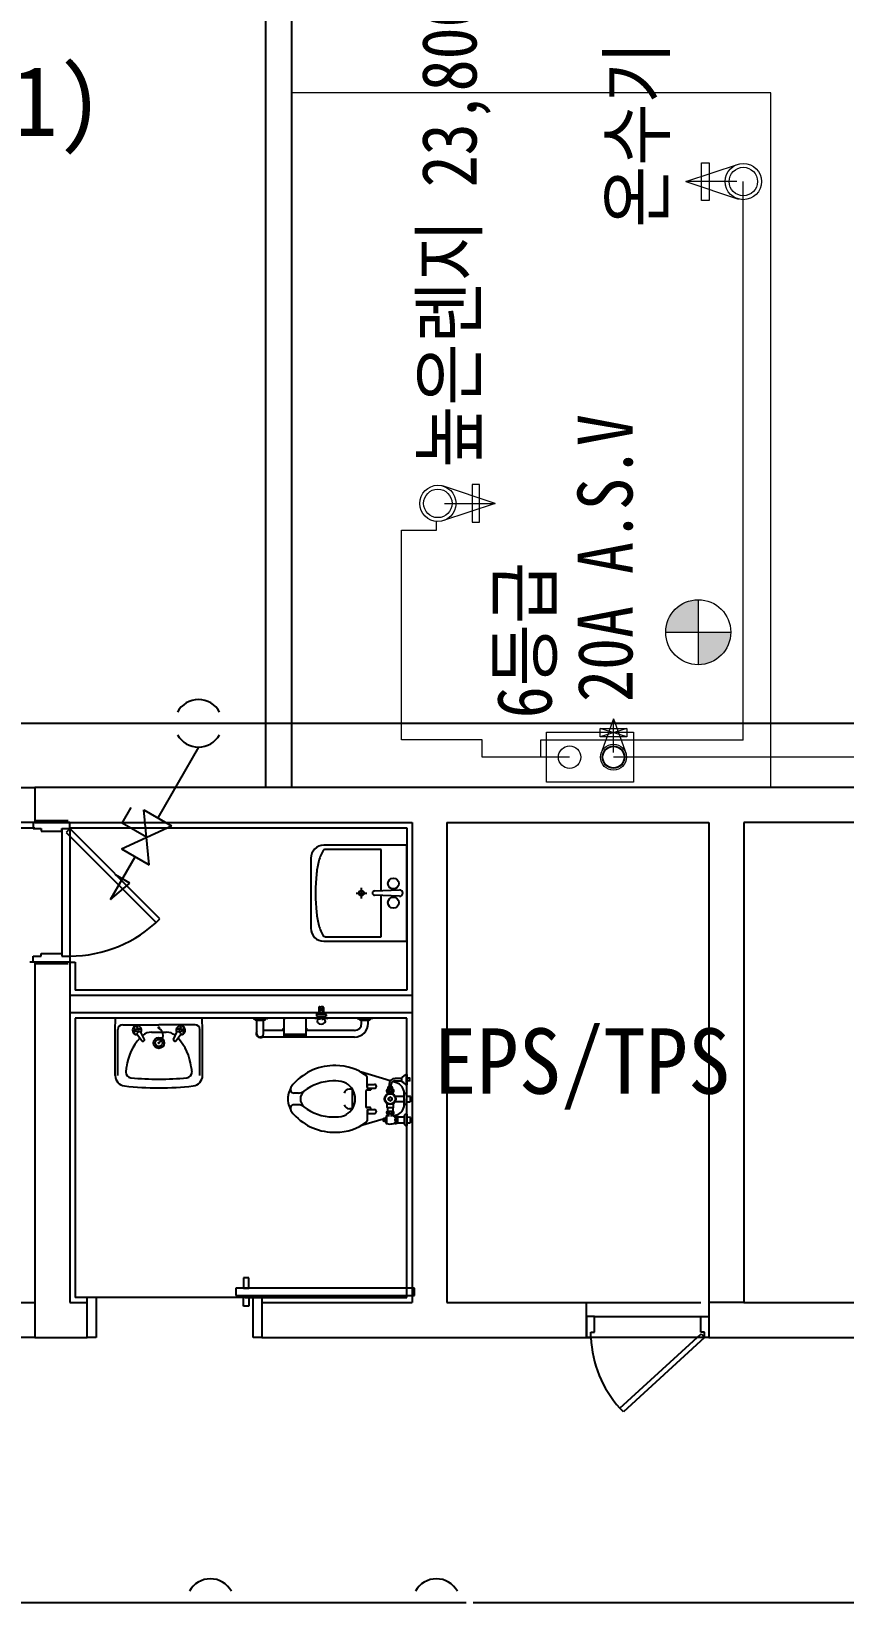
# Model space of a CAD drawing. Header units: millimetres. Extents: x 16332047 to 33387680, y -14835522 to -7015081.
# Drawn here: x 16473341 to 16477993, y -7474285 to -7465285 of the extents above; entities that cross this region are included whole.
import ezdxf
from ezdxf.enums import TextEntityAlignment as Align

# ---------------------------------------------------------------- set-up
doc = ezdxf.new("R2010")
doc.units = ezdxf.units.MM
doc.header["$LTSCALE"] = 300
doc.header["$MEASUREMENT"] = 0
for name, color, linetype in [('2', 2, 'CONTINUOUS'), ('3', 3, 'CONTINUOUS'), ('A-HAT', 5, 'CONTINUOUS'), ('gas', 3, 'CONTINUOUS'), ('S', 1, 'CONTINUOUS'), ('TEXT', 3, 'CONTINUOUS'), ('근린시설 화장실위생도면$0$SI', 2, 'CONTINUOUS')]:
    doc.layers.add(name, color=color, linetype=linetype)
doc.layers.add('arch', color=255, linetype='CONTINUOUS', lineweight=25)
doc.styles.add('돋움체', font='')
doc.styles.get('돋움체').set_extended_font_data('DotumChe')

msp = doc.modelspace()

# ---------------------------------------------------------------- hatches: boundary and pattern name
at = {"layer": 'A-HAT', "lineweight": 18}
h = msp.add_hatch(color=3, dxfattribs=at)
h.dxf.hatch_style = 1
h.paths.add_polyline_path([(16477160.2, -7468540.1, 0.414214), (16476974, -7468726.3), (16477160.2, -7468726.3)])
h.paths.add_polyline_path([(16477346.4, -7468726.3), (16477160.2, -7468726.3), (16477160.2, -7468912.5, 0.414214)])

# ---------------------------------------------------------------- linework, layer by layer
at = {"layer": '2', "color": 0}
for p, q in [((16473861, -7469821.2, 0), (16473912.7, -7469731.6, 0)), ((16474014.5, -7470059, 0), (16473985.2, -7469743.6, 0)), ((16473985.2, -7469743.6, 0), (16474143.7, -7469835.2, 0)), ((16473856, -7469967.5, 0), (16474143.7, -7469835.2, 0)), ((16473999.8, -7469901.3, 0), (16473861, -7469821.2, 0)), ((16473856, -7469967.5, 0), (16474014.5, -7470059, 0))]:
    msp.add_line(p, q, dxfattribs=at)
at = {"layer": '3', "color": 0}
for p, q in [((16474297.9, -7469385.1, 0), (16474064.4, -7469789.4, 0)), ((16473793.9, -7470258, 0), (16473935.2, -7470013.2, 0))]:
    msp.add_line(p, q, dxfattribs=at)
at = {"layer": 'A-HAT', "color": 7, "lineweight": 5}
for p, q in [((16477576.7, -7465635.8), (16474830.9, -7465635.8)), ((16477576.7, -7469616.7), (16477576.7, -7465635.8))]:
    msp.add_line(p, q, dxfattribs=at)
at = {"layer": 'A-HAT', "color": 3, "lineweight": 18}
for p, q in [((16477089.3, -7466144.8, 0), (16477391.2, -7466044.4, 0)), ((16477381.1, -7466144.8, 0), (16477089.3, -7466144.8, 0)), ((16477089.3, -7466144.8, 0), (16477391.2, -7466245.2, 0)), ((16477418.4, -7469344.8, 0), (16477418.4, -7466144.8, 0)), ((16475997.8, -7467988.6, 0), (16475695.9, -7467888.2, 0)), ((16475997.8, -7467988.6, 0), (16475695.9, -7468089.1, 0)), ((16475706.1, -7467988.6, 0), (16475997.8, -7467988.6, 0)), ((16475660.3, -7468142.3, 0), (16475660.3, -7468092.3, 0)), ((16475460.3, -7469342.3, 0), (16475460.3, -7468142.3, 0)), ((16475460.3, -7468142.3, 0), (16475660.3, -7468142.3, 0)), ((16477160.2, -7468540.1), (16477160.2, -7468912.5)), ((16476974, -7468726.3), (16477346.4, -7468726.3)), ((16476751.7, -7469325.2, 0), (16476597.6, -7469277.5, 0)), ((16476751.7, -7469277.5, 0), (16476597.6, -7469325.2, 0)), ((16476674.7, -7469222.4, 0), (16476602.9, -7469422.9, 0)), ((16476674.7, -7469415.7, 0), (16476674.7, -7469222.4, 0)), ((16476674.7, -7469222.4, 0), (16476746.4, -7469422.9, 0)), ((16475923.5, -7469342.3, 0), (16475460.3, -7469342.3, 0)), ((16475923.5, -7469442.3, 0), (16475923.5, -7469342.3, 0)), ((16476256.9, -7469344.8, 0), (16476256.9, -7469442.3, 0)), ((16477418.4, -7469344.8, 0), (16476256.9, -7469344.8, 0)), ((16476423.5, -7469442.3, 0), (16475923.5, -7469442.3, 0)), ((16477474.7, -7469442.3, 0), (16476674.7, -7469442.3, 0)), ((16482474.7, -7469442.3, 0), (16477474.7, -7469442.3, 0))]:
    msp.add_line(p, q, dxfattribs=at)
at = {"layer": 'A-HAT', "color": 3, "lineweight": 18, "elevation": 0}
for points in [[(16477179.4, -7466252.7), (16477179.4, -7466036.9), (16477222.7, -7466036.9), (16477222.7, -7466252.7)], [(16475907.7, -7468096.5), (16475907.7, -7467880.7), (16475864.4, -7467880.7), (16475864.4, -7468096.5)], [(16476290.1, -7469298.3), (16476789, -7469298.3), (16476789, -7469586.3), (16476290.1, -7469586.3)], [(16476597.6, -7469277.5), (16476751.7, -7469277.5), (16476751.7, -7469325.2), (16476597.6, -7469325.2)]]:
    msp.add_lwpolyline(points, close=True, dxfattribs=at)
at = {"layer": 'A-HAT', "color": 3, "lineweight": 18}
for centre, radius in [((16477418.4, -7466144.8, 0), 104), ((16477418.4, -7466144.8, 0), 81.5), ((16475668.7, -7467988.6, 0), 104), ((16475668.7, -7467988.6, 0), 81.5), ((16477160.2, -7468726.3), 186.2), ((16476423.5, -7469442.3, 0), 64.1), ((16476674.7, -7469442.3, 0), 74.3), ((16476674.7, -7469442.3, 0), 64.1), ((16476674.7, -7469442.3, 0), 60.9)]:
    msp.add_circle(centre, radius, dxfattribs=at)
at = {"layer": 'arch'}
for p, q in [((16474680.9, -7463116.7), (16474680.9, -7469616.7)), ((16474680.9, -7463136.7), (16474680.9, -7469616.7)), ((16474830.9, -7463116.7), (16474830.9, -7469616.7)), ((16467530.9, -7469616.7), (16473360.9, -7469616.8)), ((16482880.9, -7469616.7), (16473360.9, -7469616.8)), ((16473360.9, -7469616.8), (16473360.9, -7469816.8)), ((16473360.9, -7469616.8), (16473360.9, -7469816.8)), ((16473360.9, -7469816.8), (16467530.9, -7469816.7)), ((16473560.9, -7469816.8), (16473350.9, -7469816.8)), ((16473350.9, -7469816.8), (16473350.9, -7469851.8)), ((16473550.9, -7469806.8), (16473360.9, -7469806.8)), ((16473360.9, -7469816.8), (16475520.9, -7469816.8)), ((16473560.9, -7469851.8), (16473560.9, -7469816.8)), ((16475520.9, -7469816.8), (16475520.9, -7472566.8)), ((16475720.9, -7469816.8), (16477220.9, -7469816.7)), ((16475720.9, -7469816.8), (16475720.9, -7472566.8)), ((16475720.9, -7469816.8), (16475720.9, -7472566.8)), ((16477220.9, -7469816.7), (16477220.9, -7472766.7)), ((16482680.9, -7469816.7), (16477420.9, -7469816.7)), ((16477420.9, -7469816.7), (16477420.9, -7472566.7)), ((16482680.9, -7469816.7), (16477420.9, -7469816.7)), ((16477420.9, -7469816.7), (16477420.9, -7472566.7)), ((16467560.9, -7469846.7), (16473360.9, -7469846.8)), ((16473350.9, -7469851.8), (16473395.9, -7469851.8)), ((16473395.9, -7469851.8), (16473395.9, -7469866.8)), ((16473395.9, -7469866.8), (16473515.9, -7469866.8)), ((16473515.9, -7469851.8), (16473515.9, -7470581.8)), ((16473515.9, -7469866.8), (16473515.9, -7469851.8)), ((16473515.9, -7469851.8), (16473560.9, -7469851.8)), ((16473560.9, -7469851.8), (16473539.7, -7469873)), ((16473539.7, -7469873), (16474055.9, -7470389.2)), ((16473560.9, -7469846.8), (16475490.9, -7469846.8)), ((16473560.9, -7469851.8), (16473560.9, -7470581.8)), ((16473560.9, -7469851.8), (16473560.9, -7469851.8)), ((16473560.9, -7469851.8), (16473560.9, -7469851.8)), ((16474077.1, -7470367.9), (16473560.9, -7469851.8)), ((16475490.9, -7469846.8), (16475490.9, -7470776.7)), ((16475490.9, -7469946.8), (16475015.9, -7469946.8)), ((16475343.2, -7469971), (16475025.5, -7469971)), ((16475343.2, -7470206.4), (16475343.2, -7469971)), ((16475490.9, -7470496.8), (16475490.9, -7469946.8)), ((16474940.9, -7470021.8), (16474940.9, -7470421.8)), ((16475231.3, -7470252), (16475231.3, -7470190)), ((16475200.2, -7470221.6), (16475262.2, -7470221.6)), ((16475306.7, -7470208.5), (16475448.8, -7470202.9)), ((16475448.8, -7470239.1), (16475306.7, -7470233.5)), ((16475343.2, -7470471), (16475343.2, -7470235.6)), ((16474055.9, -7470389.2), (16474077.1, -7470367.9)), ((16475015.9, -7470496.8), (16475490.9, -7470496.8)), ((16475025.5, -7470471), (16475343.2, -7470471)), ((16473360.9, -7470616.8), (16473330.9, -7470616.8)), ((16473350.9, -7470616.8), (16473350.9, -7470581.8)), ((16473350.9, -7470581.8), (16473395.9, -7470581.8)), ((16473560.9, -7470616.8), (16473350.9, -7470616.8)), ((16473360.9, -7470616.8), (16473360.9, -7472766.8)), ((16473550.9, -7470626.8), (16473360.9, -7470626.8)), ((16473395.9, -7470581.8), (16473395.9, -7470566.8)), ((16473395.9, -7470566.8), (16473515.9, -7470566.8)), ((16473515.9, -7470566.8), (16473515.9, -7470581.8)), ((16473515.9, -7470581.8), (16473560.9, -7470581.8)), ((16473560.9, -7470581.8), (16473560.9, -7470581.8)), ((16473560.9, -7470581.8), (16473560.9, -7470616.8)), ((16473560.9, -7470616.8), (16473560.9, -7472566.6)), ((16473560.9, -7470616.8), (16473590.9, -7470616.8)), ((16473590.9, -7470616.8), (16473590.9, -7470776.7)), ((16475520.9, -7470806.7), (16473560.9, -7470806.7)), ((16475490.9, -7470776.7), (16473590.9, -7470776.7)), ((16475520.9, -7470906.8), (16473560.9, -7470906.8)), ((16474973.4, -7470917.8), (16474973.4, -7470926.8)), ((16474975.9, -7470912.8), (16475025.9, -7470912.8)), ((16474975.9, -7470913.4), (16474975.9, -7470912.8)), ((16475024.9, -7470911.8), (16474976.9, -7470911.8)), ((16474987.9, -7470876.8), (16474987.9, -7470909.8)), ((16474988.2, -7470902.6), (16474988.2, -7470890.9)), ((16474989.5, -7470888.6), (16474999.6, -7470882.8)), ((16474999.6, -7470910.7), (16474989.5, -7470904.9)), ((16474992.9, -7470871.8), (16475000.9, -7470871.8)), ((16475008.9, -7470871.8), (16475000.9, -7470871.8)), ((16475002.3, -7470882.8), (16475012.3, -7470888.6)), ((16475012.3, -7470904.9), (16475002.3, -7470910.7)), ((16475013.7, -7470890.9), (16475013.7, -7470902.6)), ((16475013.9, -7470876.8), (16475013.9, -7470909.8)), ((16475025.9, -7470913.4), (16475025.9, -7470912.8)), ((16475028.4, -7470917.8), (16475028.4, -7470926.8)), ((16475490.9, -7470936.8), (16473590.9, -7470936.8)), ((16473590.9, -7470936.8), (16473590.9, -7472536.8)), ((16473820.9, -7471006.8), (16473822.9, -7470936.8)), ((16473820.9, -7471266), (16473820.9, -7471006.8)), ((16473835.9, -7471266), (16473835.9, -7471002.8)), ((16473863.9, -7470974.8), (16474070.9, -7470974.8)), ((16474277.9, -7470974.8), (16474070.9, -7470974.8)), ((16474305.9, -7471266), (16474305.9, -7471002.8)), ((16474320.9, -7471006.8), (16474318.9, -7470936.8)), ((16474320.9, -7471266), (16474320.9, -7471006.8)), ((16474610.9, -7470940.3), (16474650.9, -7470940.3)), ((16474620.4, -7470942.3), (16474620.4, -7470940.3)), ((16474620.4, -7470942.3), (16474634.9, -7470942.3)), ((16474620.4, -7470946.2), (16474620.4, -7470942.3)), ((16474621.4, -7470946.8), (16474620.4, -7470946.2)), ((16474633.9, -7470946.8), (16474621.4, -7470946.8)), ((16474627.6, -7470946.2), (16474627.6, -7470942.3)), ((16474628.4, -7470949.8), (16474628.4, -7470946.8)), ((16474671.4, -7470951.8), (16474630.4, -7470951.8)), ((16474631.9, -7471026.8), (16474631.9, -7470951.8)), ((16474633.9, -7470946.8), (16474634.8, -7470946.2)), ((16474634.8, -7470946.2), (16474634.8, -7470942.3)), ((16474634.9, -7470942.3), (16474634.9, -7470940.3)), ((16474690.9, -7470940.3), (16474650.9, -7470940.3)), ((16474667, -7470942.3), (16474667, -7470940.3)), ((16474681.5, -7470942.3), (16474667, -7470942.3)), ((16474667.1, -7470946.2), (16474667.1, -7470942.3)), ((16474668, -7470946.8), (16474667.1, -7470946.2)), ((16474668, -7470946.8), (16474680.5, -7470946.8)), ((16474669.9, -7471026.8), (16474669.9, -7470951.8)), ((16474787.9, -7471007.8), (16474669.9, -7471007.8)), ((16474673.4, -7470949.8), (16474673.4, -7470946.8)), ((16474674.3, -7470946.2), (16474674.3, -7470942.3)), ((16474680.5, -7470946.8), (16474681.5, -7470946.2)), ((16474681.5, -7470942.3), (16474681.5, -7470940.3)), ((16474681.5, -7470946.2), (16474681.5, -7470942.3)), ((16474692.9, -7470938.3), (16474692.9, -7470936.8)), ((16474783.4, -7471001.5), (16474783.4, -7470998.1)), ((16474787.9, -7470994), (16474784.7, -7470995.9)), ((16474787.9, -7471005.5), (16474784.7, -7471003.6)), ((16474787.9, -7471039.8), (16474787.9, -7470943.3)), ((16474907.4, -7470936.8), (16474794.4, -7470936.8)), ((16474913.9, -7471039.8), (16474913.9, -7470943.3)), ((16474913.9, -7470994), (16474917.2, -7470995.9)), ((16474913.9, -7471005.5), (16474917.2, -7471003.6)), ((16475190.9, -7471007.8), (16474913.9, -7471007.8)), ((16474918.4, -7471001.5), (16474918.4, -7470998.1)), ((16475035.9, -7470936.8), (16474965.9, -7470936.8)), ((16474965.9, -7470939.3), (16474965.9, -7470936.8)), ((16475034.9, -7470940.3), (16474966.9, -7470940.3)), ((16474973.4, -7470926.8), (16475028.4, -7470926.8)), ((16474990.2, -7470936.8), (16474990.2, -7470926.8)), ((16474991.3, -7470936.8), (16474991.3, -7470940.3)), ((16474997.5, -7470942.5), (16474992.5, -7470942.5)), ((16475004.3, -7470940.3), (16474997.5, -7470940.3)), ((16474997.5, -7470940.3), (16474997.5, -7470942.5)), ((16475004.3, -7470940.3), (16475004.3, -7470942.5)), ((16475004.3, -7470942.5), (16475009.3, -7470942.5)), ((16475011.7, -7470936.8), (16475011.7, -7470926.8)), ((16475015.4, -7470940.3), (16475015.4, -7470936.8)), ((16475035.9, -7470939.3), (16475035.9, -7470936.8)), ((16475292.9, -7470936.8), (16475208.9, -7470936.8)), ((16475208.9, -7470938.3), (16475208.9, -7470936.8)), ((16475210.9, -7470940.3), (16475250.9, -7470940.3)), ((16475220.4, -7470942.3), (16475220.4, -7470940.3)), ((16475220.4, -7470946.2), (16475220.4, -7470942.3)), ((16475220.4, -7470942.3), (16475234.9, -7470942.3)), ((16475221.4, -7470946.8), (16475220.4, -7470946.2)), ((16475233.9, -7470946.8), (16475221.4, -7470946.8)), ((16475227.6, -7470946.2), (16475227.6, -7470942.3)), ((16475228.4, -7470949.8), (16475228.4, -7470946.8)), ((16475271.4, -7470951.8), (16475230.4, -7470951.8)), ((16475231.9, -7470966.8), (16475231.9, -7470951.8)), ((16475233.9, -7470946.8), (16475234.8, -7470946.2)), ((16475234.8, -7470946.2), (16475234.8, -7470942.3)), ((16475234.9, -7470942.3), (16475234.9, -7470940.3)), ((16475290.9, -7470940.3), (16475250.9, -7470940.3)), ((16475267, -7470942.3), (16475267, -7470940.3)), ((16475281.5, -7470942.3), (16475267, -7470942.3)), ((16475267.1, -7470946.2), (16475267.1, -7470942.3)), ((16475268, -7470946.8), (16475267.1, -7470946.2)), ((16475268, -7470946.8), (16475280.5, -7470946.8)), ((16475269.9, -7470966.8), (16475269.9, -7470951.8)), ((16475273.4, -7470949.8), (16475273.4, -7470946.8)), ((16475274.3, -7470946.2), (16475274.3, -7470942.3)), ((16475280.5, -7470946.8), (16475281.5, -7470946.2)), ((16475281.5, -7470942.3), (16475281.5, -7470940.3)), ((16475281.5, -7470946.2), (16475281.5, -7470942.3)), ((16475292.9, -7470938.3), (16475292.9, -7470936.8)), ((16475491, -7472536.8), (16475490.9, -7470936.8)), ((16473974.1, -7471067.5), (16473943, -7471028)), ((16473987.7, -7471059.5), (16473965.9, -7471014.5)), ((16473982, -7471069.1), (16473985.3, -7471067.1)), ((16474028.6, -7471017.2), (16474113.2, -7471017.2)), ((16474154.2, -7471059.5), (16474176, -7471014.5)), ((16474159.9, -7471069.1), (16474156.6, -7471067.1)), ((16474167.8, -7471067.5), (16474198.9, -7471028)), ((16475190.9, -7471045.8), (16474650.9, -7471045.8)), ((16474913.9, -7471030.8), (16474787.9, -7471030.8)), ((16474913.9, -7471039.8), (16474787.9, -7471039.8)), ((16474789.4, -7471039.8), (16474789.4, -7471030.8)), ((16474912.4, -7471039.8), (16474912.4, -7471030.8)), ((16475396.4, -7471297), (16475226.3, -7471245.8)), ((16475263.2, -7471332.2), (16475263.2, -7471275.1)), ((16475464.1, -7471276.9), (16475485.6, -7471260.3)), ((16475487, -7471262.5), (16475487, -7471316)), ((16475488.6, -7471259.3), (16475490.9, -7471259.3)), ((16475490.9, -7471259.3), (16475490.9, -7471319.3)), ((16474870, -7471366.7), (16474845.5, -7471366.7)), ((16475179.3, -7471344.5), (16475161.9, -7471344.5)), ((16475179.3, -7471456), (16475179.3, -7471344.5)), ((16475258.1, -7471446.7), (16475258.1, -7471353.8)), ((16475282.3, -7471350.8), (16475261.2, -7471350.8)), ((16475265.3, -7471338.4), (16475265.3, -7471317.7)), ((16475266.3, -7471316.7), (16475305.5, -7471316.7)), ((16475266.3, -7471339.4), (16475305.5, -7471339.4)), ((16475284.4, -7471339.4), (16475284.4, -7471348.7)), ((16475414.7, -7471346.3), (16475377.2, -7471346.3)), ((16475414.7, -7471360.8), (16475377.2, -7471360.8)), ((16475379.5, -7471361.8), (16475378.4, -7471360.8)), ((16475379.5, -7471361.8), (16475378.4, -7471360.8)), ((16475379.5, -7471360.8), (16475379.5, -7471361.8)), ((16475379.5, -7471361.8), (16475379.5, -7471361.8)), ((16475379.5, -7471361.8), (16475379.5, -7471361.8)), ((16475380, -7471371.9), (16475380, -7471363.2)), ((16475407.3, -7471330), (16475384.5, -7471330)), ((16475407.3, -7471341), (16475384.5, -7471341)), ((16475386.6, -7471343.3), (16475385.2, -7471345.6)), ((16475385.5, -7471341), (16475385.5, -7471344.8)), ((16475385.5, -7471343.3), (16475406.4, -7471343.3)), ((16475386.6, -7471341), (16475386.6, -7471343.3)), ((16475389.6, -7471317.6), (16475389.6, -7471330)), ((16475402.3, -7471330), (16475402.3, -7471317.6)), ((16475405.3, -7471341), (16475405.3, -7471343.3)), ((16475405.3, -7471343.3), (16475406.7, -7471345.6)), ((16475406.4, -7471341), (16475406.4, -7471344.8)), ((16475431.5, -7471307.6), (16475409.8, -7471301.1)), ((16475411.8, -7471363.2), (16475411.8, -7471371.9)), ((16475412.4, -7471361.8), (16475412.4, -7471360.8)), ((16475413.4, -7471360.8), (16475412.4, -7471361.8)), ((16475412.4, -7471361.8), (16475412.4, -7471361.8)), ((16475462.9, -7471282.9), (16475424.3, -7471282.9)), ((16475424.3, -7471295.6), (16475462.9, -7471295.6)), ((16475462.9, -7471299.3), (16475462.9, -7471279.2)), ((16475473.2, -7471308.7), (16475464.1, -7471301.7)), ((16475485.6, -7471318.2), (16475473.2, -7471308.7)), ((16475475.9, -7471400.3), (16475475.9, -7471367.5)), ((16475475.9, -7471433.1), (16475475.9, -7471367.5)), ((16475488, -7471367.8), (16475490.9, -7471367.8)), ((16475490.9, -7471319.3), (16475488.6, -7471319.3)), ((16475490.9, -7471368.2), (16475490.9, -7471367.8)), ((16475490.9, -7471432.4), (16475490.9, -7471368.2)), ((16475493.9, -7471279.8), (16475492.9, -7471279.8)), ((16475493.9, -7471298.8), (16475492.9, -7471298.8)), ((16475493.9, -7471298.8), (16475493.9, -7471279.8)), ((16475507.9, -7471281.8), (16475495.9, -7471281.8)), ((16475507.9, -7471296.8), (16475495.9, -7471296.8)), ((16475508.9, -7471295.8), (16475508.9, -7471282.8)), ((16474870, -7471433.8), (16474845.5, -7471433.8)), ((16475179.3, -7471456), (16475161.9, -7471456)), ((16475282.3, -7471449.8), (16475261.2, -7471449.8)), ((16475284.4, -7471461.1), (16475284.4, -7471451.9)), ((16475377.4, -7471427), (16475377.4, -7471448.8)), ((16475377.9, -7471449.3), (16475413.9, -7471449.3)), ((16475379.9, -7471449.5), (16475379.9, -7471449.3)), ((16475380.1, -7471449.3), (16475379.9, -7471449.5)), ((16475379.9, -7471449.5), (16475379.9, -7471472.8)), ((16475386.4, -7471404.5), (16475386.4, -7471396.1)), ((16475387.5, -7471394.1), (16475394.8, -7471389.9)), ((16475394.8, -7471410.6), (16475387.5, -7471406.4)), ((16475397.1, -7471389.9), (16475404.3, -7471394.1)), ((16475404.3, -7471406.4), (16475397.1, -7471410.6)), ((16475405.5, -7471396.1), (16475405.5, -7471404.5)), ((16475411.8, -7471449.3), (16475411.9, -7471449.5)), ((16475411.9, -7471449.5), (16475411.9, -7471449.3)), ((16475411.9, -7471472.8), (16475411.9, -7471449.5)), ((16475414.4, -7471448.8), (16475414.4, -7471427)), ((16475424.3, -7471384.4), (16475474.9, -7471384.4)), ((16475474.9, -7471416.1), (16475424.3, -7471416.1)), ((16475474.9, -7471419.7), (16475474.9, -7471380.9)), ((16475475.9, -7471400.3), (16475475.9, -7471433.1)), ((16475488, -7471432.8), (16475490.9, -7471432.8)), ((16475490.9, -7471383.4), (16475491.9, -7471383.4)), ((16475490.9, -7471417.2), (16475491.9, -7471417.2)), ((16475490.9, -7471432.8), (16475490.9, -7471432.4)), ((16475491.9, -7471383.4), (16475510.4, -7471384.4)), ((16475491.9, -7471417.2), (16475510.4, -7471416.2)), ((16475511.9, -7471385.9), (16475510.4, -7471384.4)), ((16475511.9, -7471414.7), (16475510.4, -7471416.2)), ((16475511.9, -7471414.7), (16475511.9, -7471385.9)), ((16475355.6, -7471515.8), (16475226.3, -7471554.8)), ((16475263.2, -7471468.4), (16475263.2, -7471525.5)), ((16475265.3, -7471462.2), (16475265.3, -7471482.8)), ((16475266.3, -7471461.1), (16475305.5, -7471461.1)), ((16475266.3, -7471483.8), (16475305.5, -7471483.8)), ((16475355.6, -7471515.5), (16475355.6, -7471519.4)), ((16475355.6, -7471519.4), (16475358.1, -7471519.4)), ((16475355.6, -7471521.2), (16475355.6, -7471525)), ((16475358.1, -7471521.2), (16475355.6, -7471521.2)), ((16475358.9, -7471515), (16475356.1, -7471515)), ((16475356.1, -7471525.5), (16475358.9, -7471525.5)), ((16475358.1, -7471519.4), (16475358.1, -7471520.3)), ((16475358.1, -7471520.3), (16475358.1, -7471521.2)), ((16475358.9, -7471511.8), (16475360.2, -7471510.5)), ((16475358.9, -7471528.7), (16475358.9, -7471511.8)), ((16475358.9, -7471515), (16475358.9, -7471514.8)), ((16475358.9, -7471525.8), (16475358.9, -7471525.5)), ((16475360.2, -7471530), (16475358.9, -7471528.7)), ((16475360.2, -7471510.5), (16475365.4, -7471510.5)), ((16475365.6, -7471515.4), (16475360.2, -7471515.4)), ((16475365.6, -7471525.2), (16475360.2, -7471525.2)), ((16475365.4, -7471530), (16475360.2, -7471530)), ((16475365.4, -7471510.5), (16475366.9, -7471512)), ((16475366.9, -7471528.5), (16475365.4, -7471530)), ((16475366.9, -7471528.5), (16475366.9, -7471512)), ((16475366.9, -7471512), (16475368.2, -7471512)), ((16475368.2, -7471528.5), (16475366.9, -7471528.5)), ((16475370.4, -7471528.7), (16475370.4, -7471511.8)), ((16475372, -7471500.1), (16475370.7, -7471509.8)), ((16475370.7, -7471530.7), (16475372, -7471540.5)), ((16475375.6, -7471498.8), (16475373.4, -7471498.8)), ((16475373.4, -7471541.8), (16475375.6, -7471541.8)), ((16475416, -7471472.8), (16475375.9, -7471472.8)), ((16475375.9, -7471483.8), (16475375.9, -7471483.8)), ((16475375.9, -7471483.8), (16475415.9, -7471483.8)), ((16475375.9, -7471499.3), (16475376.2, -7471499)), ((16475375.9, -7471541.5), (16475375.9, -7471499.1)), ((16475375.9, -7471500.8), (16475375.9, -7471499.3)), ((16475376.2, -7471541.6), (16475375.9, -7471541.3)), ((16475376.9, -7471483.8), (16475376.9, -7471484.8)), ((16475376.9, -7471484.8), (16475378.8, -7471486.6)), ((16475414.9, -7471484.8), (16475376.9, -7471484.8)), ((16475378, -7471483.8), (16475378, -7471485.8)), ((16475379.9, -7471496.3), (16475379.9, -7471489.4)), ((16475411.9, -7471495.4), (16475411.9, -7471489.4)), ((16475431.5, -7471492.9), (16475412.4, -7471498.7)), ((16475413.1, -7471486.6), (16475414.9, -7471484.8)), ((16475413.9, -7471483.8), (16475413.9, -7471485.8)), ((16475414.9, -7471484.8), (16475414.9, -7471483.8)), ((16475415.9, -7471483.8), (16475416, -7471483.8)), ((16475431.5, -7471492.9), (16475423.9, -7471495.2)), ((16475433.9, -7471539.5), (16475433.9, -7471501.1)), ((16475436.9, -7471503.4), (16475433.9, -7471503.5)), ((16475436.9, -7471537.2), (16475433.9, -7471537)), ((16475436.9, -7471503.4), (16475474.9, -7471503.4)), ((16475436.9, -7471503.4), (16475436.9, -7471537.2)), ((16475436.9, -7471537.2), (16475474.9, -7471537.2)), ((16475474.9, -7471500.9), (16475474.9, -7471539.7)), ((16475488, -7471487.8), (16475490.9, -7471487.8)), ((16475490.9, -7471487.8), (16475490.9, -7471552.8)), ((16475490.9, -7471503.4), (16475491.9, -7471503.4)), ((16475491.9, -7471505.1), (16475490.9, -7471504.5)), ((16475491.9, -7471535.5), (16475490.9, -7471536.1)), ((16475490.9, -7471537.2), (16475491.9, -7471537.2)), ((16475491.9, -7471503.4), (16475510.4, -7471504.4)), ((16475491.9, -7471537.2), (16475491.9, -7471503.4)), ((16475491.9, -7471537.2), (16475510.4, -7471536.2)), ((16475511.9, -7471505.9), (16475510.4, -7471504.4)), ((16475511.9, -7471534.7), (16475510.4, -7471536.2)), ((16475511.9, -7471534.7), (16475511.9, -7471505.9)), ((16475488, -7471552.8), (16475490.9, -7471552.8)), ((16474585.9, -7472424.7), (16474555.9, -7472424.7)), ((16474555.9, -7472424.7), (16474555.9, -7472484.7)), ((16474585.9, -7472484.7), (16474585.9, -7472424.7)), ((16473660.9, -7472536.8), (16473590.9, -7472536.8)), ((16473660.9, -7472536.7), (16473710.9, -7472536.7)), ((16473660.9, -7472766.7), (16473660.9, -7472536.7)), ((16473710.9, -7472536.7), (16474610.9, -7472536.7)), ((16473710.9, -7472536.7), (16473710.9, -7472766.7)), ((16474510.9, -7472484.7), (16474510.9, -7472526.7)), ((16475534.9, -7472484.7), (16474510.9, -7472484.7)), ((16474510.9, -7472526.7), (16475534.9, -7472526.7)), ((16474555.9, -7472484.7), (16474585.9, -7472484.7)), ((16474555.9, -7472586.7), (16474555.9, -7472526.7)), ((16474555.9, -7472526.7), (16474585.9, -7472526.7)), ((16474565.9, -7472536.8), (16475491, -7472536.8)), ((16474585.9, -7472526.7), (16474585.9, -7472586.7)), ((16474610.9, -7472536.7), (16474660.9, -7472536.7)), ((16474610.9, -7472766.7), (16474610.9, -7472536.7)), ((16474660.9, -7472536.7), (16474660.9, -7472766.7)), ((16475534.9, -7472526.7), (16475534.9, -7472484.7)), ((16471896.4, -7472566.7), (16473360.9, -7472566.8)), ((16473360.9, -7472566.8), (16473360.9, -7472766.8)), ((16473560.9, -7472566.6), (16473660.9, -7472566.6)), ((16473660.9, -7472766.8), (16473660.9, -7472566.6)), ((16474585.9, -7472586.7), (16474555.9, -7472586.7)), ((16474660.9, -7472566.8), (16475520.9, -7472566.8)), ((16474660.9, -7472566.8), (16474660.9, -7472766.8)), ((16475720.9, -7472566.8), (16476520.9, -7472566.7)), ((16476520.9, -7472566.8), (16477175.9, -7472566.8)), ((16476520.9, -7472766.8), (16476520.9, -7472566.8)), ((16477420.9, -7472566.7), (16477220.9, -7472566.7)), ((16477420.9, -7472566.7), (16481680.9, -7472566.7)), ((16477420.9, -7472566.7), (16482680.9, -7472566.7)), ((16476520.9, -7472646.8), (16476520.9, -7472646.8)), ((16476520.9, -7472646.8), (16476520.9, -7472646.8)), ((16476520.9, -7472646.8), (16476520.9, -7472766.8)), ((16476565.9, -7472646.8), (16476520.9, -7472646.8)), ((16476565.9, -7472646.8), (16477175.9, -7472646.8)), ((16476565.9, -7472676.2), (16476565.9, -7472646.8)), ((16476565.9, -7472736.3), (16476565.9, -7472676.2)), ((16476565.9, -7472676.2), (16476565.9, -7472676.2)), ((16477175.9, -7472676.2), (16477175.9, -7472646.8)), ((16477175.9, -7472646.8), (16477220.9, -7472646.8)), ((16477175.9, -7472736.3), (16477175.9, -7472676.2)), ((16477175.9, -7472676.2), (16477175.9, -7472676.2)), ((16477220.9, -7472646.8), (16477220.9, -7472646.8)), ((16477220.9, -7472646.8), (16477220.9, -7472766.8)), ((16473360.9, -7472766.8), (16471896.4, -7472766.7)), ((16473360.9, -7472766.8), (16473660.9, -7472766.8)), ((16473710.9, -7472766.7), (16473660.9, -7472766.7)), ((16474660.9, -7472766.7), (16474610.9, -7472766.7)), ((16474660.9, -7472766.8), (16476520.9, -7472766.7)), ((16477195.9, -7472766.8), (16476520.9, -7472766.8)), ((16476520.9, -7472766.8), (16476545.9, -7472766.8)), ((16476545.9, -7472766.8), (16476545.9, -7472736.3)), ((16476545.9, -7472736.3), (16476565.9, -7472736.3)), ((16477195.9, -7472766.8), (16476545.9, -7472766.8)), ((16476711.4, -7473171.4), (16477176.1, -7472745.2)), ((16477195.9, -7472766.8), (16476731.2, -7473193)), ((16477195.9, -7472736.3), (16477175.9, -7472736.3)), ((16477176.1, -7472745.2), (16477195.9, -7472766.8)), ((16477195.9, -7472766.8), (16477195.9, -7472736.3)), ((16477220.9, -7472766.8), (16477195.9, -7472766.8)), ((16477220.9, -7472746.8), (16477220.9, -7472746.8)), ((16477220.9, -7472766.7), (16481680.9, -7472766.7)), ((16477220.9, -7472766.8), (16477220.9, -7472766.8)), ((16476731.2, -7473193), (16476711.4, -7473171.4))]:
    msp.add_line(p, q, dxfattribs=at)
for centre, radius in [((16475413.9, -7470166.2), 31.2), ((16475231.2, -7470221), 15), ((16475413.9, -7470275.8), 31.2), ((16475000.9, -7470896.8), 12.7), ((16475000.9, -7470896.8), 7.5), ((16473945.9, -7471006.8), 7.76), ((16474071.1, -7470991.8), 3), ((16474195.9, -7471006.8), 7.76), ((16474070.9, -7471079.4), 31), ((16474070.9, -7471079.4), 20.5), ((16474070.9, -7471079.4), 3), ((16475395.9, -7471400.3), 32.5), ((16475395.9, -7471400.3), 29), ((16475395.9, -7471400.3), 9.51)]:
    msp.add_circle(centre, radius, dxfattribs=at)
for centre, radius, start, end in [((16475015.9, -7470021.8), 75, 90, 180), ((16475223.1, -7470098.8), 244.3, 151.03917, 167.08902), ((16475025.5, -7469989.5), 18.5, 90, 151.03917), ((16475542.8, -7470172.1), 572.3, 167.08902, 174.57596), ((16476057.8, -7470221), 1089.7, 174.57596, 180), ((16476057.8, -7470221), 1089.7, 180, 185.42404), ((16475306.7, -7470221), 12.5, 90, 270), ((16475449.4, -7470221.7), 18.8, 0, 91.90915), ((16475449.4, -7470220.4), 18.8, 268.09085, 0), ((16473560.9, -7469851.8), 730, 270, 315), ((16475542.8, -7470269.9), 572.3, 185.42404, 192.91098), ((16475015.9, -7470421.8), 75, 180, 270), ((16475223.1, -7470343.2), 244.3, 192.91098, 208.96083), ((16475025.5, -7470452.6), 18.5, 208.96083, 270), ((16474978.4, -7470917.8), 5, 120, 180), ((16474976.9, -7470912.8), 1, 90, 180), ((16474985.9, -7470909.8), 2, 270, 0), ((16474992.9, -7470876.8), 5, 90, 180), ((16475000.9, -7470896.8), 14, 144.54755, 155.45245), ((16475000.9, -7470896.8), 14, 204.54755, 215.45245), ((16475000.9, -7470896.8), 14, 84.54755, 95.45245), ((16475000.9, -7470896.8), 14, 264.54755, 275.45245), ((16475008.9, -7470876.8), 5, 0, 90), ((16475000.9, -7470896.8), 14, 24.54755, 35.45245), ((16475000.9, -7470896.8), 14, 324.54755, 335.45245), ((16475015.9, -7470909.8), 2, 180, 270), ((16475024.9, -7470912.8), 1, 0, 90), ((16475023.4, -7470917.8), 5, 0, 60), ((16473863.9, -7471002.8), 28, 90, 180), ((16473945.9, -7471006.8), 26, 329.25814, 271.20695), ((16473936.9, -7470991.4), 8.13, 27.10293, 213.84192), ((16473913.5, -7471007), 20, 327.10293, 33.84192), ((16473961.9, -7470978.5), 20, 207.10293, 273.84192), ((16473963.8, -7471006.6), 8.13, 267.10293, 93.84192), ((16474046.3, -7471037.1), 48.9, 300.20214, 59.79873), ((16474195.9, -7471006.8), 26, 268.79305, 210.74186), ((16474178.1, -7471006.6), 8.13, 86.15808, 272.89707), ((16474180, -7470978.5), 20, 266.15808, 332.89707), ((16474205, -7470991.4), 8.13, 326.15808, 152.89707), ((16474228.4, -7471007), 20, 146.15808, 212.89707), ((16474277.9, -7471002.8), 28, 0, 90), ((16474624, -7470934.8), 11.9, 252.40163, 287.59837), ((16474631.2, -7470934.8), 11.9, 252.40163, 287.59837), ((16474630.4, -7470949.8), 2, 180, 270), ((16474670.7, -7470934.8), 11.9, 252.40163, 287.59837), ((16474671.4, -7470949.8), 2, 270, 0), ((16474677.9, -7470934.8), 11.9, 252.40163, 287.59837), ((16474690.9, -7470938.3), 2, 270, 0), ((16474785.9, -7470998.1), 2.5, 120, 180), ((16474785.9, -7471001.5), 2.5, 180, 240), ((16474794.4, -7470943.3), 6.5, 90, 180), ((16474907.4, -7470943.3), 6.5, 0, 90), ((16474915.9, -7470998.1), 2.5, 0, 60), ((16474915.9, -7471001.5), 2.5, 300, 0), ((16474966.9, -7470939.3), 1, 180, 270), ((16474986.7, -7470955.4), 10, 150.6747, 225.74717), ((16474991.8, -7470958.3), 15.8, 87.23129, 150.6747), ((16475000.9, -7470940.8), 30.4, 225.74717, 314.25283), ((16475010.1, -7470958.3), 15.8, 29.3253, 92.76871), ((16475015.2, -7470955.4), 10, 314.25283, 29.3253), ((16475034.9, -7470939.3), 1, 270, 0), ((16475190.9, -7470966.8), 79, 270, 0), ((16475190.9, -7470966.8), 41, 270, 0), ((16475210.9, -7470938.3), 2, 180, 270), ((16475224, -7470934.8), 11.9, 252.40163, 287.59837), ((16475231.2, -7470934.8), 11.9, 252.40163, 287.59837), ((16475230.4, -7470949.8), 2, 180, 270), ((16475270.7, -7470934.8), 11.9, 252.40163, 287.59837), ((16475271.4, -7470949.8), 2, 270, 0), ((16475277.9, -7470934.8), 11.9, 252.40163, 287.59837), ((16475290.9, -7470938.3), 2, 270, 0), ((16474183.4, -7471253), 300, 137.74887, 173.07963), ((16473937.1, -7471022.3), 8.13, 147.10292, 333.84192), ((16473962.4, -7471034.7), 20, 87.10293, 153.84192), ((16473978.9, -7471063.9), 6, 216.13919, 300.47242), ((16474030.3, -7471102.2), 85, 91.10151, 129.26521), ((16473982.2, -7471062), 6, 300.47242, 24.80566), ((16474070.9, -7471079.4), 0.2, 0, 180), ((16474070.9, -7471079.4), 0.2, 180, 0), ((16474111.6, -7471102.2), 85, 50.73479, 88.89849), ((16474159.7, -7471062), 6, 155.19434, 239.52758), ((16474163, -7471063.9), 6, 239.52758, 323.86081), ((16474179.5, -7471034.7), 20, 26.15808, 92.89707), ((16473958.4, -7471253), 300, 6.92037, 42.25113), ((16474204.7, -7471022.3), 8.13, 206.15808, 32.89708), ((16474650.9, -7471026.8), 22.5, 147.61246, 302.38754), ((16474650.9, -7471026.8), 19, 180, 0), ((16473880.9, -7471266), 60, 180, 263.54482), ((16474060.4, -7471259.8), 180, 166.21387, 175.71828), ((16473913.9, -7471246.4), 33, 180, 264.59582), ((16474227.9, -7471246.4), 33, 275.40418, 0), ((16474081.4, -7471259.8), 180, 4.28172, 13.78613), ((16474260.9, -7471266), 60, 276.45518, 0), ((16475077.2, -7471525.7), 316.7, 88.63682, 137.49609), ((16475084.1, -7471503.1), 294, 53.4988, 89.8822), ((16475252.9, -7471275.1), 10.3, 0, 53.4988), ((16475465.9, -7471279.2), 3, 150.54258, 180), ((16475465.9, -7471279.2), 3, 127.62623, 150.54258), ((16475488.6, -7471264.3), 5, 90, 127.62623), ((16475492.9, -7471277.8), 2, 180, 270), ((16474070.9, -7469586.8), 1750, 263.54482, 270), ((16474070.9, -7469586.8), 1700, 264.59581, 270), ((16474070.9, -7469586.8), 1700, 270, 275.40419), ((16474070.9, -7469586.8), 1750, 270, 276.45518), ((16474934.3, -7471400.3), 125, 160.35031, 180), ((16474934.3, -7471400.3), 125, 151.22818, 160.35031), ((16474845.5, -7471345.3), 21.5, 149.87533, 270), ((16474940.3, -7471400.3), 131, 137.49609, 149.87533), ((16474870, -7471315.2), 51.6, 270, 309.5537), ((16474940.3, -7471400.3), 58.8, 129.55371, 230.4463), ((16475069.8, -7471567.9), 270.5, 90.53919, 128.38027), ((16474940.3, -7471400.3), 58.8, 129.03419, 129.5537), ((16475078.7, -7471468.2), 171.2, 87.97752, 93.85082), ((16475084.7, -7471433.3), 136.2, 64.60727, 90), ((16475161.9, -7471375.5), 30.9, 90, 164.43785), ((16475093, -7471399.2), 102.1, 359.42124, 60.59678), ((16475261.2, -7471353.8), 3.09, 90, 180), ((16475266.3, -7471332.2), 3.09, 180, 250.52878), ((16475266.3, -7471317.7), 1.03, 90, 180), ((16475266.3, -7471338.4), 1.03, 180, 270), ((16475282.3, -7471348.7), 2.06, 270, 0), ((16475305.5, -7471328.1), 11.3, 270, 90), ((16475389.3, -7471353.5), 14.1, 149.05704, 210.94296), ((16475385, -7471353.5), 9.78, 166.17848, 180), ((16475385, -7471353.5), 9.78, 180, 193.82152), ((16475381.8, -7471352.8), 6.57, 149.29174, 166.1785), ((16475381.8, -7471354.3), 6.57, 193.82151, 210.70827), ((16475379.9, -7471351.6), 4.28, 124.89144, 149.29186), ((16475379.9, -7471355.5), 4.28, 210.70814, 235.10856), ((16475378.6, -7471349.8), 2.13, 90, 124.89147), ((16475378.6, -7471357.2), 2.13, 235.10852, 270), ((16475378.6, -7471349.8), 2.13, 55.10852, 90), ((16475378.6, -7471357.2), 2.13, 270, 304.89147), ((16475378, -7471363.2), 2, 0, 44.86995), ((16475377.4, -7471351.6), 4.28, 30.70814, 55.10856), ((16475377.4, -7471355.5), 4.28, 304.89144, 329.29186), ((16475375.4, -7471352.8), 6.57, 13.82147, 30.70823), ((16475375.4, -7471354.3), 6.57, 329.29176, 346.17851), ((16475372.3, -7471353.5), 9.78, 0.00002, 13.82155), ((16475372.3, -7471353.5), 9.78, 346.17845, 359.99998), ((16475395.1, -7471335.5), 11.9, 152.41827, 207.58173), ((16475392.5, -7471335.5), 9.34, 169.03413, 179.99996), ((16475392.5, -7471335.5), 9.34, 180.00004, 190.96587), ((16475388.9, -7471334.8), 5.66, 154.93055, 169.03407), ((16475388.9, -7471336.2), 5.66, 190.96593, 205.06945), ((16475386.6, -7471333.7), 3.15, 131.52422, 154.93056), ((16475386.6, -7471337.2), 3.15, 205.06944, 228.47579), ((16475384, -7471344.8), 1.5, 270, 0), ((16475385.2, -7471332.1), 1.03, 89.99997, 131.52429), ((16475385.2, -7471338.8), 1.03, 228.47572, 270.00003), ((16475385.2, -7471332.1), 1.03, 48.47574, 90.00006), ((16475385.2, -7471338.8), 1.03, 269.99994, 311.52426), ((16475383.8, -7471333.7), 3.15, 25.06944, 48.47579), ((16475383.8, -7471337.2), 3.15, 311.52422, 334.93056), ((16475381.6, -7471334.8), 5.66, 10.96593, 25.06945), ((16475381.6, -7471336.2), 5.66, 334.93055, 349.03407), ((16475377.9, -7471335.5), 9.34, 0.00004, 10.96587), ((16475377.9, -7471335.5), 9.34, 349.03413, 359.99996), ((16475392, -7471353.5), 4.18, 149.74982, 179.99996), ((16475392, -7471353.5), 4.18, 180.00004, 210.25018), ((16475393.9, -7471354.6), 6.4, 125.38449, 149.74979), ((16475393.9, -7471352.4), 6.4, 210.25021, 234.61551), ((16475424.3, -7471317.6), 34.7, 90, 180), ((16475395.1, -7471356.4), 8.56, 106.3938, 125.38456), ((16475395.1, -7471350.6), 8.56, 234.61544, 253.6062), ((16475394.4, -7471335.5), 3.7, 153.62527, 179.99995), ((16475394.4, -7471335.5), 3.7, 180.00005, 206.37473), ((16475395.1, -7471335.8), 4.54, 129.87378, 153.62526), ((16475395.1, -7471335.1), 4.54, 206.37474, 230.12622), ((16475395.6, -7471336.4), 5.31, 109.08629, 129.87376), ((16475395.6, -7471334.5), 5.31, 230.12624, 250.91371), ((16475395.9, -7471359.2), 11.5, 89.99995, 106.39382), ((16475395.9, -7471347.9), 11.5, 253.60618, 270.00005), ((16475395.9, -7471337.4), 6.29, 90, 109.08636), ((16475395.9, -7471333.6), 6.29, 250.91364, 270), ((16475395.9, -7471337.4), 6.29, 70.91364, 90), ((16475395.9, -7471333.6), 6.29, 270, 289.08636), ((16475395.9, -7471359.2), 11.5, 73.60618, 90.00005), ((16475395.9, -7471347.9), 11.5, 269.99995, 286.39382), ((16475396.3, -7471336.4), 5.31, 50.12622, 70.91369), ((16475396.3, -7471334.5), 5.31, 289.08631, 309.87378), ((16475396.8, -7471356.4), 8.56, 54.61544, 73.6062), ((16475396.8, -7471350.6), 8.56, 286.3938, 305.38456), ((16475396.8, -7471335.8), 4.54, 26.37476, 50.12624), ((16475396.8, -7471335.1), 4.54, 309.87376, 333.62524), ((16475397.5, -7471335.5), 3.7, 0.00005, 26.37473), ((16475397.5, -7471335.5), 3.7, 333.62527, 359.99995), ((16475398, -7471354.6), 6.4, 30.25021, 54.61551), ((16475398, -7471352.4), 6.4, 305.38449, 329.74979), ((16475424.3, -7471317.6), 22, 90, 180), ((16475399.9, -7471353.5), 4.18, 0.00004, 30.25018), ((16475399.9, -7471353.5), 4.18, 329.74982, 359.99996), ((16475413.9, -7471335.5), 9.34, 169.03413, 179.99996), ((16475413.9, -7471335.5), 9.34, 180.00004, 190.96587), ((16475410.3, -7471334.8), 5.66, 154.93055, 169.03407), ((16475410.3, -7471336.2), 5.66, 190.96593, 205.06945), ((16475408, -7471333.7), 3.15, 131.52421, 154.93056), ((16475408, -7471337.2), 3.15, 205.06944, 228.47578), ((16475406.6, -7471332.1), 1.03, 89.99994, 131.52426), ((16475406.6, -7471338.8), 1.03, 228.47574, 270.00006), ((16475407.9, -7471344.8), 1.5, 180, 270), ((16475406.6, -7471332.1), 1.03, 48.47571, 90.00003), ((16475406.6, -7471338.8), 1.03, 269.99997, 311.52428), ((16475396.8, -7471335.5), 11.9, 332.41827, 27.58173), ((16475405.2, -7471333.7), 3.15, 25.06944, 48.47578), ((16475405.2, -7471337.2), 3.15, 311.52421, 334.93056), ((16475403, -7471334.8), 5.66, 10.96593, 25.06945), ((16475403, -7471336.2), 5.66, 334.93055, 349.03407), ((16475399.3, -7471335.5), 9.34, 0.00004, 10.96587), ((16475399.3, -7471335.5), 9.34, 349.03413, 359.99996), ((16475419.6, -7471353.5), 9.78, 166.17847, 180), ((16475419.6, -7471353.5), 9.78, 180, 193.82152), ((16475416.4, -7471352.8), 6.57, 149.29174, 166.1785), ((16475416.4, -7471354.3), 6.57, 193.82151, 210.70827), ((16475414.5, -7471351.6), 4.28, 124.89144, 149.29186), ((16475414.5, -7471355.5), 4.28, 210.70814, 235.10856), ((16475413.8, -7471363.2), 2, 135.13005, 180), ((16475413.2, -7471349.8), 2.13, 90, 124.89148), ((16475413.2, -7471357.2), 2.13, 235.10853, 270), ((16475413.2, -7471349.8), 2.13, 55.10853, 90), ((16475413.2, -7471357.2), 2.13, 270, 304.89148), ((16475412, -7471351.6), 4.28, 30.70814, 55.10856), ((16475412, -7471355.5), 4.28, 304.89144, 329.29186), ((16475402.6, -7471353.5), 14.1, 329.05704, 30.94296), ((16475410, -7471352.8), 6.57, 13.82147, 30.70823), ((16475410, -7471354.3), 6.57, 329.29176, 346.17852), ((16475406.9, -7471353.5), 9.78, 0.00002, 13.82155), ((16475406.9, -7471353.5), 9.78, 346.17845, 359.99998), ((16475413.4, -7471367.5), 62.5, 0, 73.22312), ((16475465.9, -7471299.3), 3, 180, 209.45742), ((16475465.9, -7471299.3), 3, 209.45742, 232.37377), ((16475488, -7471380.9), 13.1, 90, 180), ((16475488.6, -7471314.3), 5, 232.37376, 250.08149), ((16475488.6, -7471314.3), 5, 250.08149, 270), ((16475492.9, -7471300.8), 2, 90, 180), ((16475495.9, -7471279.8), 2, 180, 270), ((16475495.9, -7471298.8), 2, 90, 180), ((16475507.9, -7471282.8), 1, 0, 90), ((16475507.9, -7471295.8), 1, 270, 0), ((16474940.3, -7471400.3), 131, 171.48213, 180), ((16474934.3, -7471400.3), 125, 180, 199.64969), ((16474934.3, -7471400.3), 125, 199.64969, 208.83734), ((16474845.5, -7471455.3), 21.5, 90, 210.12467), ((16474870, -7471485.4), 51.6, 50.4463, 90), ((16475069.8, -7471232.7), 270.5, 231.61973, 269.46081), ((16474940.3, -7471400.3), 58.8, 230.44629, 230.9658), ((16475161.9, -7471425.1), 30.9, 195.56215, 270), ((16475093, -7471401.3), 102.1, 299.40322, 0.57876), ((16475261.2, -7471446.7), 3.09, 180, 270), ((16475282.3, -7471451.9), 2.06, 0, 90), ((16475377.9, -7471448.8), 0.5, 180, 270), ((16475395.9, -7471400.3), 10.4, 143.85455, 156.14545), ((16475395.9, -7471400.3), 10.4, 203.85455, 216.14545), ((16475395.9, -7471400.3), 10.4, 83.85455, 96.14545), ((16475395.9, -7471400.3), 10.4, 263.85455, 276.14545), ((16475395.9, -7471400.3), 10.4, 23.85455, 36.14545), ((16475395.9, -7471400.3), 10.4, 323.85455, 336.14545), ((16475413.9, -7471448.8), 0.5, 270, 0), ((16475413.4, -7471433.1), 62.5, 286.77689, 0), ((16475488, -7471419.7), 13.1, 180, 270), ((16474940.3, -7471400.3), 131, 210.12467, 222.50391), ((16475077.2, -7471274.8), 316.7, 222.50391, 271.36318), ((16475078.7, -7471332.3), 171.2, 266.14919, 272.02249), ((16475084.7, -7471367.3), 136.2, 270, 295.39273), ((16475084.1, -7471297.4), 294, 270.1178, 306.5012), ((16475252.9, -7471525.5), 10.3, 306.5012, 0), ((16475266.3, -7471468.4), 3.09, 109.47122, 180), ((16475266.3, -7471462.2), 1.03, 90, 180), ((16475266.3, -7471482.8), 1.03, 180, 270), ((16475305.5, -7471472.5), 11.3, 270, 90), ((16475356.1, -7471515.5), 0.5, 90, 180), ((16475356.1, -7471525), 0.5, 180, 270), ((16475361.9, -7471513), 2.93, 180, 236.18023), ((16475368.7, -7471520.3), 9.8, 150.15828, 209.84173), ((16475361.9, -7471527.6), 2.93, 123.81977, 180), ((16475364, -7471513), 2.93, 303.81977, 0), ((16475357.1, -7471520.3), 9.8, 330.15828, 29.84173), ((16475364, -7471527.6), 2.93, 0, 56.18023), ((16475368.2, -7471509.5), 2.5, 270, 352.78249), ((16475368.2, -7471531), 2.5, 7.21751, 90), ((16475373.4, -7471500.3), 1.5, 90, 172.78249), ((16475373.4, -7471540.3), 1.5, 187.21751, 270), ((16475390.9, -7471478.3), 16, 159.89449, 180), ((16475381.7, -7471478.3), 6.77, 161.45663, 180.00006), ((16475390.9, -7471478.3), 16, 180, 200.10551), ((16475381.7, -7471478.3), 6.77, 179.99994, 198.54337), ((16475380.6, -7471477.9), 5.57, 140.99885, 161.45669), ((16475380.6, -7471478.7), 5.57, 198.54331, 219.00115), ((16475375.6, -7471499.1), 0.3, 0, 90), ((16475375.6, -7471541.5), 0.3, 270, 0), ((16475379.9, -7471477.3), 4.65, 117.08937, 140.99887), ((16475379.9, -7471479.2), 4.65, 219.00113, 242.91063), ((16475392.4, -7471546.3), 50, 106.19135, 108.89974), ((16475392.4, -7471494.3), 50, 251.10026, 272.09327), ((16475379.4, -7471476.4), 3.63, 90.00002, 117.08934), ((16475379.4, -7471480.1), 3.63, 242.91066, 269.99998), ((16475377.9, -7471496.3), 2, 286.19135, 0), ((16475375.9, -7471489.4), 4, 0, 45), ((16475379.4, -7471476.4), 3.63, 62.91066, 89.99998), ((16475379.4, -7471480.1), 3.63, 270.00002, 297.08934), ((16475378.9, -7471477.3), 4.65, 39.00111, 62.91061), ((16475378.9, -7471479.2), 4.65, 297.08939, 320.99889), ((16475378.2, -7471477.9), 5.57, 18.54331, 39.00115), ((16475378.2, -7471478.7), 5.57, 320.99885, 341.45669), ((16475377.1, -7471478.3), 6.77, 359.99997, 18.5434), ((16475377.1, -7471478.3), 6.77, 341.4566, 0.00003), ((16475392.4, -7471546.3), 50, 89.69779, 99.67577), ((16475391.1, -7471478.3), 3.65, 147.44911, 180.00003), ((16475391.1, -7471478.3), 3.65, 179.99997, 212.55089), ((16475393.4, -7471479.7), 6.39, 122.9801, 147.44917), ((16475393.4, -7471476.8), 6.39, 212.55083, 237.0199), ((16475394.9, -7471482.1), 9.18, 105.04491, 122.98006), ((16475394.9, -7471474.5), 9.18, 237.01992, 254.95507), ((16475395.9, -7471485.8), 13, 90.00002, 105.04487), ((16475395.9, -7471470.8), 13, 254.95514, 269.99999), ((16475390.6, -7471444.3), 100, 272.09327, 287.50745), ((16475395.9, -7471485.8), 13, 74.95512, 89.99997), ((16475395.9, -7471470.8), 13, 270.00001, 285.04486), ((16475390.6, -7471596.2), 100, 80.39778, 86.13417), ((16475396.9, -7471482.1), 9.18, 57.01994, 74.95509), ((16475396.9, -7471474.5), 9.18, 285.04493, 302.98008), ((16475398.5, -7471479.7), 6.39, 32.55084, 57.01991), ((16475398.5, -7471476.8), 6.39, 302.98009, 327.44916), ((16475400.8, -7471478.3), 3.65, 359.99997, 32.55089), ((16475400.8, -7471478.3), 3.65, 327.44911, 0.00003), ((16475414.8, -7471478.3), 6.77, 161.4566, 180.00003), ((16475414.8, -7471478.3), 6.77, 179.99997, 198.5434), ((16475413.7, -7471477.9), 5.57, 140.99888, 161.45672), ((16475413.7, -7471478.7), 5.57, 198.54328, 219.00112), ((16475412.9, -7471477.3), 4.65, 117.08937, 140.99887), ((16475412.9, -7471479.2), 4.65, 219.00113, 242.91063), ((16475412.5, -7471476.4), 3.63, 90.00002, 117.08934), ((16475412.5, -7471480.1), 3.63, 242.91066, 269.99998), ((16475415.9, -7471489.4), 4, 135, 180), ((16475415.9, -7471495.4), 4, 180, 255.90547), ((16475412.5, -7471476.4), 3.63, 62.91066, 89.99998), ((16475412.5, -7471480.1), 3.63, 270.00002, 297.08934), ((16475412, -7471477.3), 4.65, 39.00113, 62.91063), ((16475412, -7471479.2), 4.65, 297.08937, 320.99887), ((16475390.7, -7471596.3), 100, 72.67763, 75.9359), ((16475411.3, -7471477.9), 5.57, 18.54331, 39.00115), ((16475411.3, -7471478.7), 5.57, 320.99885, 341.45669), ((16475400.9, -7471478.3), 16, 0, 20.10551), ((16475400.9, -7471478.3), 16, 339.89449, 0), ((16475410.2, -7471478.3), 6.77, 359.99994, 18.54337), ((16475410.2, -7471478.3), 6.77, 341.45663, 0.00006), ((16475421.3, -7471497.9), 3, 252.67763, 298.14917), ((16475421.3, -7471542.6), 3, 61.85083, 107.32237), ((16475425.7, -7471503.9), 3.48, 150.35314, 177.70006), ((16475425.7, -7471503.9), 3.48, 177.69996, 205.04688), ((16475431.7, -7471520.3), 9.49, 162.72054, 179.99998), ((16475431.7, -7471520.3), 9.49, 180.00002, 197.27946), ((16475425.7, -7471536.7), 3.48, 154.95312, 182.30004), ((16475425.7, -7471536.7), 3.48, 182.29993, 209.64685), ((16475426.6, -7471503.4), 4.51, 205.04684, 229.00826), ((16475426.6, -7471537.1), 4.51, 130.99174, 154.95316), ((16475426.6, -7471504.4), 4.51, 126.39178, 150.35319), ((16475429.7, -7471519.6), 7.37, 143.09367, 162.72046), ((16475429.7, -7471520.9), 7.37, 197.27954, 216.90633), ((16475426.6, -7471536.2), 4.51, 209.64683, 233.60824), ((16475427.9, -7471510.3), 11, 56.94427, 118.14917), ((16475427.9, -7471530.3), 11, 241.85083, 303.05573), ((16475427.3, -7471502.7), 5.46, 229.00823, 249.34669), ((16475427.3, -7471537.8), 5.46, 110.65331, 130.99177), ((16475428.4, -7471518.7), 5.77, 118.87905, 143.09364), ((16475428.4, -7471521.9), 5.77, 216.90636, 241.12095), ((16475427.2, -7471505.1), 5.46, 106.05332, 126.39179), ((16475427.2, -7471535.4), 5.46, 233.60821, 253.94667), ((16475427.7, -7471501.5), 6.69, 249.3467, 267.7), ((16475427.7, -7471539), 6.69, 92.3, 110.6533), ((16475427.5, -7471506.3), 6.69, 87.70001, 106.05331), ((16475427.6, -7471517.2), 4.08, 89.99999, 118.87908), ((16475427.6, -7471523.3), 4.08, 241.12092, 270.00001), ((16475427.5, -7471534.2), 6.69, 253.94669, 272.29999), ((16475427.7, -7471501.5), 6.69, 267.70001, 286.05331), ((16475427.7, -7471539), 6.69, 73.94669, 92.29999), ((16475427.6, -7471517.2), 4.08, 61.12092, 90.00001), ((16475427.6, -7471523.3), 4.08, 269.99999, 298.87908), ((16475427.5, -7471506.3), 6.69, 69.3467, 87.7), ((16475427.5, -7471534.2), 6.69, 272.3, 290.6533), ((16475428, -7471502.7), 5.46, 286.05334, 306.3918), ((16475428, -7471537.8), 5.46, 53.6082, 73.94666), ((16475426.8, -7471518.7), 5.77, 36.90636, 61.12095), ((16475426.8, -7471521.9), 5.77, 298.87905, 323.09364), ((16475427.9, -7471505.2), 5.46, 49.00824, 69.34671), ((16475427.9, -7471535.4), 5.46, 290.65329, 310.99176), ((16475428.6, -7471503.5), 4.51, 306.39178, 330.35319), ((16475428.6, -7471537), 4.51, 29.64681, 53.60822), ((16475425.5, -7471519.6), 7.37, 17.27956, 36.90635), ((16475425.5, -7471520.9), 7.37, 323.09365, 342.72044), ((16475428.6, -7471504.4), 4.51, 25.04682, 49.00823), ((16475428.6, -7471536.1), 4.51, 310.99177, 334.95318), ((16475429.5, -7471504), 3.48, 330.35311, 357.70003), ((16475423.5, -7471520.3), 9.49, 0.00002, 17.27946), ((16475423.5, -7471520.3), 9.49, 342.72054, 359.99998), ((16475429.5, -7471536.5), 3.48, 2.29997, 29.64689), ((16475429.5, -7471504), 3.48, 357.69999, 25.04691), ((16475429.5, -7471536.5), 3.48, 334.95309, 2.30001), ((16475488, -7471500.9), 13.1, 90, 180), ((16475488, -7471539.7), 13.1, 180, 270), ((16477176.1, -7472745.2), 630.6, 181.9617, 222.51885)]:
    msp.add_arc(centre, radius, start, end, dxfattribs=at)
at = {"layer": 'gas', "ltscale": 3}
for p, q in [((16474680.9, -7469248.6, 0), (16468839.6, -7469248.6, 0)), ((16482063.7, -7469248.6, 0), (16474507.9, -7469248.6, 0)), ((16467939.7, -7474285.2, 0), (16474156.1, -7474285.3, 0)), ((16474156.1, -7474285.3, 0), (16475830.4, -7474285.3, 0)), ((16475870.5, -7474285.3, 0), (16482084, -7474285.4, 0))]:
    msp.add_line(p, q, dxfattribs=at)
at = {"layer": 'S', "color": 0, "ltscale": 10}
for p, q in [((16473793.9, -7470258, 0), (16473904.1, -7470163.2, 0)), ((16473904.1, -7470163.2, 0), (16473822.3, -7470115.9, 0))]:
    msp.add_line(p, q, dxfattribs=at)
at = {"layer": '근린시설 화장실위생도면$0$SI', "color": 0}
for centre, start, end in [((16474297.9, -7469248.6, 0), 28.30407, 151.69593), ((16474297.9, -7469248.6, 0), 208.43689, 331.56311), ((16474366.1, -7474285.6, 0), 28.30407, 151.69593), ((16475660.5, -7474285.6, 0), 28.30407, 151.69593)]:
    msp.add_arc(centre, 136.5, start, end, dxfattribs=at)

# ---------------------------------------------------------------- texts
at = {"layer": 'arch', "style": '돋움체'}
for s, height, p in [('(일반음식점-1)', 400, (16471977.5, -7465883.7)), ('EPS/TPS', 375, (16476495.8, -7471370.7))]:
    msp.add_text(s, height=height, dxfattribs=at).set_placement(p, align=Align.CENTER)
at = {"layer": 'TEXT', "color": 3, "style": '돋움체', "width": 0.9}
for s, p in [('온수기 18,000kcal/hr', (16476964.4, -7466409.6, 0)), ('높은렌지 23,800kcal/hr', (16475890.5, -7467784.1, 0)), ('20A A.S.V', (16476783.7, -7469125.9, 0)), ('6등급', (16476320.8, -7469219.4, 0))]:
    msp.add_text(s, height=315, rotation=90, dxfattribs=at).set_placement(p)

doc.saveas('drawing.dxf')
